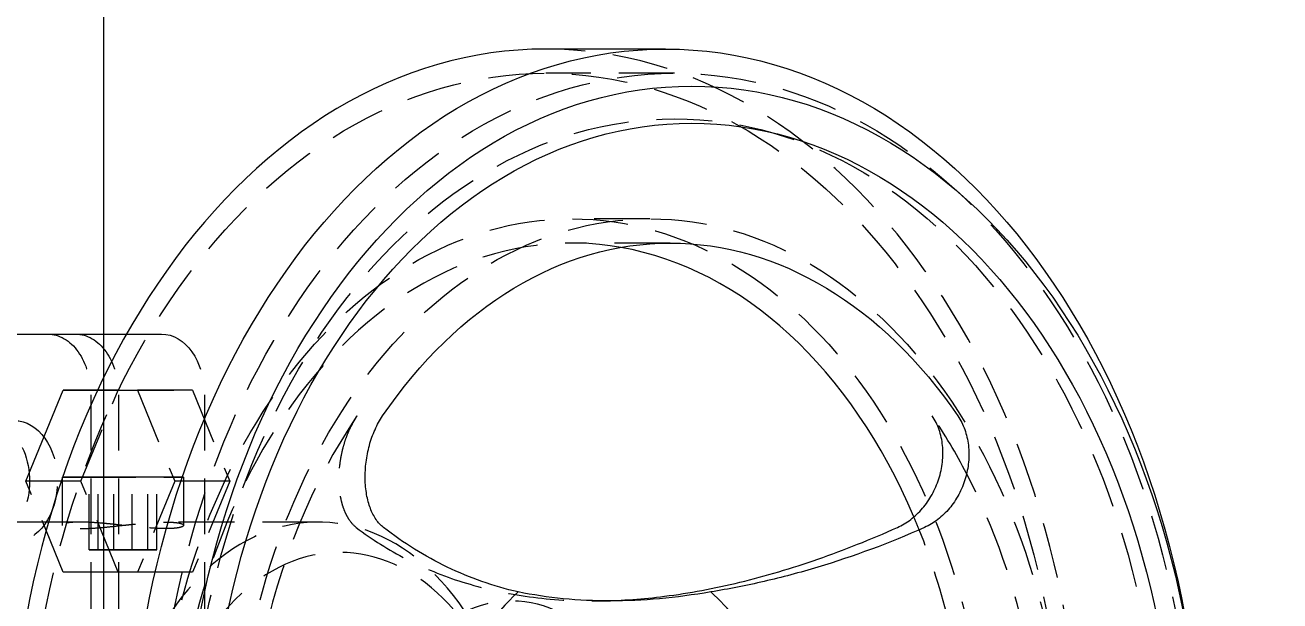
# Model space of a CAD drawing. Header units: millimetres. Extents: x -46397 to 283259, y -8690 to 23983.
# Drawn here: x 10095.8 to 10208.1, y 7786.5 to 7838.2 of the extents above; entities that cross this region are included whole.
import ezdxf

# ---------------------------------------------------------------- set-up
doc = ezdxf.new("R2010")
doc.units = ezdxf.units.MM
doc.linetypes.add('CENTER', pattern=[2, 1.25, -0.25, 0.25, -0.25])
doc.linetypes.add('HIDDENX2', pattern=[0.75, 0.5, -0.25])
doc.layers.get('Defpoints').update_dxf_attribs({"lineweight": 0})
doc.layers.add('DUONGTAM', color=1, linetype='CENTER', lineweight=0)
doc.layers.add('PHANTOM 2', color=8, linetype='Continuous', lineweight=0)
doc.styles.add('GHI CHÚ 1', font='isocp_IV25.ttf', dxfattribs={"width": 0.8})
doc.dimstyles.new('1-30SCALE', dxfattribs={"dimtxt": 75, "dimasz": 75, "dimexe": 37.5, "dimexo": 30, "dimgap": 30, "dimtad": 1, "dimtoh": 1, "dimdec": 0, "dimdsep": 46, "dimtxsty": 'GHI CHÚ 1', "dimcen": 0.09, "dimclrd": 256, "dimclre": 256, "dimclrt": 2, "dimadec": 0, "dimazin": 0, "dimtfac": 1, "dimtdec": 0, "dimtofl": 0, "dimtmove": 0, "dimatfit": 3, "dimfxl": 1, "dimlwd": 0, "dimlwe": 0, "dimarcsym": 0})

# ---------------------------------------------------------------- blocks, each defined once
blk = doc.blocks.new('q kjekjas ad')
at = {"color": 2, "linetype": 'Continuous', "lineweight": 0, "ltscale": 10, "extrusion": (0, 1, 0)}
for p, q in [((-4293.710537616425, 1554.449786100507), (-4304.423159761471, 1554.449686974353)), ((-4401.26561252508, 1528.905554413977), (-4349.001198262005, 1528.905554413977)), ((-4391.081737687258, 1528.905648647524), (-4338.817323424184, 1528.905648647524)), ((-4350.953562105075, 1515.720866038748), (-4347.625488758291, 1523.873039951839)), ((-4342.70648506307, 1523.873085468418), (-4347.625488758291, 1523.873039951839)), ((-4346.034558409854, 1515.72091155532), (-4350.953562105075, 1515.720866038748)), ((-4346.119011322007, 1512.057996803043), (-4364.94957078711, 1512.057822559909))]:
    blk.add_line(p, q, dxfattribs=at)
at = {"color": 1, "linetype": 'HIDDENX2', "lineweight": 0, "ltscale": 10, "extrusion": (0, 1, 0)}
for p, q in [((-4292.894224735064, 1552.275880610388), (-4304.423139645805, 1552.275773930909)), ((-4295.101605790958, 1539.232381923241), (-4302.117235969607, 1539.232317006135)), ((-4293.287283101323, 1537.058485667912), (-4302.117215853912, 1537.058403962685)), ((-4398.767680961086, 1528.905577527868), (-4346.503266698011, 1528.905577527868)), ((-4347.62548875832, 1523.873039951839), (-4340.969266631, 1523.873039951839)), ((-4346.034558409854, 1515.72091155532), (-4342.70648506307, 1523.873085468418)), ((-4345.15820148043, 1523.470771805252), (-4345.157859513944, 1449.55772832653)), ((-4342.70648506307, 1523.873085468418), (-4336.050262935751, 1523.873085468418)), ((-4342.660269916436, 1523.470794919143), (-4342.65992794995, 1449.557751440414)), ((-4336.050262935751, 1523.873085468418), (-4340.969266631, 1523.873039951839)), ((-4340.969266631, 1523.873039951839), (-4337.641117850464, 1515.72086603874)), ((-4336.050262935751, 1523.873085468418), (-4332.722114155215, 1515.72091155532)), ((-4334.974326642609, 1523.470866038791), (-4334.973984676151, 1449.557822560062)), ((-4347.625413324538, 1507.568692125649), (-4350.953562105075, 1515.72086603874)), ((-4347.710721165524, 1516.079746349293), (-4347.710701213422, 1511.767270223747)), ((-4342.706409629289, 1507.568737642221), (-4346.034558409854, 1515.72091155532)), ((-4345.306794729753, 1516.079753713981), (-4344.494679265859, 1516.079771493896)), ((-4343.088054020627, 1516.079753713981), (-4345.306794729753, 1516.079753713981)), ((-4345.306764556241, 1509.558014583505), (-4345.306794729753, 1516.079753713981)), ((-4344.494679265859, 1516.079771493889), (-4341.463823092839, 1516.079789273805)), ((-4344.494649092347, 1509.55803236342), (-4344.494679265859, 1516.079771493896)), ((-4340.057197847636, 1516.079771493889), (-4343.088054020627, 1516.079753713973)), ((-4343.088023847144, 1509.558014583505), (-4343.088054020656, 1516.079753713981)), ((-4339.245082383743, 1516.079789273805), (-4341.463823092839, 1516.079789273805)), ((-4341.463792919327, 1509.558050143329), (-4341.463823092839, 1516.079789273805)), ((-4337.641117850464, 1515.720866038748), (-4340.969191197219, 1507.568692125649)), ((-4339.245082383743, 1516.079789273805), (-4340.057197847636, 1516.079771493896)), ((-4340.057167674124, 1509.55803236342), (-4340.057197847636, 1516.079771493896)), ((-4339.24505221023, 1509.558050143329), (-4339.245082383743, 1516.079789273805)), ((-4332.722114155215, 1515.72091155532), (-4337.641117850464, 1515.720866038748)), ((-4336.841155947972, 1516.079796638478), (-4336.841135995754, 1511.767303517248)), ((-4332.722114155215, 1515.72091155532), (-4336.050187501969, 1507.568737642228)), ((-4324.79051718142, 1512.05819416009), (-4338.433111696126, 1512.058067922291)), ((-4345.306764556241, 1509.558014583505), (-4344.494649092347, 1509.55803236342)), ((-4343.088023847144, 1509.558014583505), (-4345.306764556241, 1509.558014583505)), ((-4344.494649092347, 1509.55803236342), (-4341.463792919327, 1509.558050143336)), ((-4340.057167674124, 1509.55803236342), (-4343.088023847115, 1509.558014583505)), ((-4341.463792919327, 1509.558050143329), (-4339.24505221023, 1509.558050143329)), ((-4339.24505221023, 1509.558050143329), (-4340.057167674124, 1509.55803236342)), ((-4342.706409629289, 1507.568737642221), (-4347.625413324538, 1507.568692125642)), ((-4340.969191197219, 1507.568692125649), (-4347.625413324538, 1507.568692125649)), ((-4336.050187501969, 1507.568737642221), (-4342.706409629289, 1507.568737642221)), ((-4336.050187501969, 1507.568737642221), (-4340.969191197219, 1507.568692125642)), ((-4300.190548346582, 1504.99320439461), (-4298.644514758984, 1504.993218700387))]:
    blk.add_line(p, q, dxfattribs=at)
at = {"color": 2, "linetype": 'Continuous', "lineweight": 0, "ltscale": 10}
for centre, major_axis, ratio, start_param, end_param in [((-4304.422531146614, 1486.51490436669), (-0.0006286148537314563, 67.93478260766828), 0.7071067811714504, 1.545626100413426e-15, 1.570789783786929), ((-4293.709909001569, 1486.515003492837), (0.0006286148552983904, -67.93478260767084), 0.707106781171449, -1.570802869802909, 4.712382437376677), ((-4291.356427581137, 1486.515025270099), (0.0005978171597160731, -64.60645726415213), 0.7071067811714491, -1.570802869802909, 4.712382437376677), ((-4291.356427581137, 1486.515025270099), (0.0005670194641337552, -61.27813192063342), 0.7071067811714491, -1.570802869802909, 4.712382437376677), ((-4302.116748164466, 1486.514925702584), (-0.0004676894556077117, 50.54347826011227), 0.7071067811713356, -1.030297173083122, -0.12384773296943), ((-4297.666008615604, 1486.604444531826), (30.9099795079225, 29.79526656213528), 7.877989524016627e-07, -2.337170474930872e-07, 2.843611833092681e-06), ((-4298.273776527552, 1486.514961262415), (0.0002110804475847772, -22.81158959875256), 0.7071067811717408, -2.578136856220655, -1.610666434582089), ((-4298.273776527785, 1486.514961262343), (-0.0002110801748012036, 22.81158959885275), 0.7071067811764581, -0.9187853840559201, -0.5634688833778393), ((-4298.273776527552, 1486.514961262408), (-0.0001609253985561665, 17.39130434756359), 0.7071067811715184, -0.6372841854163083, 3.141586110581961)]:
    blk.add_ellipse(centre, major_axis=major_axis, ratio=ratio, start_param=start_param, end_param=end_param, dxfattribs=at)
at = {"color": 1, "linetype": 'HIDDENX2', "lineweight": 0, "ltscale": 10}
for centre, major_axis, ratio, start_param, end_param in [((-4304.422531146614, 1486.51490436669), (0.0006286148563038956, -67.93478260767192), 0.7071067811714659, -5.329070518200751e-14, 3.14159265358974), ((-4304.422531146614, 1486.51490436669), (0.0006084991799288422, -65.76086956422536), 0.7071067811714493, -1.570802869802909, 4.712382437376677), ((-4292.893616235902, 1486.515011046169), (0.0006084991799288422, -65.76086956422536), 0.7071067811714493, -1.570802869802909, 4.712382437376677), ((-4292.893616235902, 1486.515011046169), (0.0005707182604582499, -61.67786304708815), 0.7071067811714489, -1.570802869802909, 4.712382437376677), ((-4302.116748164466, 1486.514925702584), (0.0004878051277115513, -52.71739130355257), 0.7071067811714492, -1.570802869802909, 4.712382437376677), ((-4295.101117985818, 1486.514990619689), (0.0004878051277115513, -52.71739130355257), 0.7071067811714492, -1.570802869802909, 4.712382437376677), ((-4302.116748164466, 1486.514925702591), (-0.0004676894486577154, 50.54347826010584), 0.7071067811714644, -0.1238477329692742, 1.570789783786973), ((-4351.983283251582, 1515.720794919092), (5.028918842387127e-05, -5.434782608613668), 0.7071067811714491, 1.570789783786884, 7.85397509096647), ((-4295.57902749264, 1486.514986197479), (0.000467689525052606, -50.54347826013867), 0.7071067811727412, -2.337260033279335, -1.851543243023027), ((-4295.579027493775, 1486.514986197573), (-0.000467687992372845, 50.54347825998607), 0.7071067811882262, -0.9381699880933283, -0.804345691804685), ((-4295.579027492873, 1486.514986197471), (-0.0004676893433259721, 50.54347826013663), 0.7071067811734508, -1.290062482080161, -0.938173061928363), ((-4324.790280822228, 1486.514715899611), (-0.0002363591781193719, 25.54347826048386), 0.7071067811712475, -2.060245354674338, 1.570789783787129), ((-4302.11674817829, 1486.514925694995), (-0.000467684989416739, 50.54347827517655), 0.7071067812516636, -1.056744190084094, -1.030297173024481), ((-4322.868795003771, 1486.51473367952), (-0.0002112145951036481, 22.82608695617764), 0.707106781171535, -2.106550859799407, 1.570789783786731), ((-4302.116748163797, 1486.514925702613), (-0.000467689990269804, 50.54347826005079), 0.7071067811603009, -1.242929291182026, -1.056745617943627), ((-4307.496908456116, 1486.514875918823), (0.0001709832345084261, -18.47826086928509), 0.7071067811714247, -0.03459937701935356, 4.129680362891531)]:
    blk.add_ellipse(centre, major_axis=major_axis, ratio=ratio, start_param=start_param, end_param=end_param, dxfattribs=at)
at = {"color": 2, "linetype": 'Continuous', "lineweight": 0, "ltscale": 10, "extrusion": (0, 0, -1)}
blk.add_ellipse((-4293.286815411877, 1486.515007407812), major_axis=(-0.0004676894503568008, 50.54347826011141), ratio=0.7071067811714392, start_param=-0.8043326203113095, end_param=0.8043456918251108, dxfattribs=at)
at = {"color": 1, "linetype": 'HIDDENX2', "lineweight": 0, "ltscale": 10, "extrusion": (0, 0, -1)}
for centre, major_axis, ratio, start_param, end_param in [((-4349.001173117402, 1523.470771805252), (-5.028919570796131e-05, 5.4347826086142), 0.7071067811702849, 6.543008952233082e-06, 1.570802869803849), ((-4346.503241553408, 1523.470794919143), (-5.028919570796131e-05, 5.4347826086142), 0.7071067811702849, 6.543008952233082e-06, 1.570802869803849), ((-4338.81729827961, 1523.470866038784), (-5.028920599788809e-05, 5.434782608616017), 0.7071067811702851, 6.543010298633726e-06, 1.570802869804861), ((-4354.481214815576, 1515.720771805201), (-5.028919856586711e-05, 5.434782608613077), 0.7071067811714447, -0.7882200512396711, 2.359029464141596), ((-4342.275938556733, 1516.079771493889), (5.434782608788778, 2.514459444152887e-05), 4.626605377063481e-06, -2.356194490181694, 3.141592653591161), ((-4364.949334427918, 1486.514344299423), (-0.0002363591791790245, 25.54347826048617), 0.7071067811713054, -4.298783551348606e-13, 1.570802869802016)]:
    blk.add_ellipse(centre, major_axis=major_axis, ratio=ratio, start_param=start_param, end_param=end_param, dxfattribs=at)
at = {"color": 2, "linetype": 'Continuous', "lineweight": 0, "ltscale": 10, "extrusion": (0, 0, -0.9999999999999999)}
blk.add_ellipse((-4342.275938557344, 1516.079771493241), major_axis=(-5.434782608184152, -2.514394509673008e-05), ratio=4.626612236884671e-06, start_param=7.292169485681773e-11, end_param=0.1190379182741076, dxfattribs=at)
at = {"color": 1, "linetype": 'HIDDENX2', "lineweight": 0, "ltscale": 10, "extrusion": (0, 0, -0.9999999999999999)}
blk.add_ellipse((-4342.275938556733, 1516.079771493882), major_axis=(-5.434782608785928, -2.51445859680631e-05), ratio=4.626606110429836e-06, start_param=0.1190379182571941, end_param=0.7853981634761764, dxfattribs=at)
at = {"color": 1, "linetype": 'HIDDENX2', "lineweight": 0, "ltscale": 10}
for points, knots in [([(-4321.325039075833, 1521.571307639337), (-4321.578809410159, 1521.198560189565), (-4321.806404911622, 1520.789503148342), (-4322.110000879184, 1520.123506280011), (-4322.20541503033, 1519.890911312767), (-4322.37894283011, 1519.41830363081), (-4322.457326355303, 1519.17809658654), (-4322.59784532708, 1518.690117107035), (-4322.659979725577, 1518.442344177951), (-4322.76775242298, 1517.939120091236), (-4322.813091558899, 1517.684384232627), (-4322.920968427701, 1516.929224036263), (-4322.957305693941, 1516.429917933645), (-4322.957957836014, 1515.446371160666), (-4322.92242505186, 1514.979180524904), (-4322.817723557615, 1514.313586628792), (-4322.773791889078, 1514.09632961938), (-4322.669854713371, 1513.681706531766), (-4322.61005552733, 1513.484483243723), (-4322.475238876854, 1513.109637857517), (-4322.400220623123, 1512.932016786624), (-4322.234737760708, 1512.596668727718), (-4322.14370012132, 1512.438246607162), (-4321.852845076472, 1512.003809114023), (-4321.634624878032, 1511.76505884021), (-4321.391333582345, 1511.578814966982)], [2.736438651964882e-07, 2.736438651964882e-07, 2.736438651964882e-07, 2.736438651964882e-07, 0.001407847298041643, 0.001407847298041643, 0.002111634125129859, 0.002111634125129859, 0.002815420952218075, 0.002815420952218075, 0.003519207779306291, 0.003519207779306291, 0.004222994606394507, 0.004222994606394507, 0.005630568260570962, 0.005630568260570962, 0.007038141914747419, 0.007038141914747419, 0.007741928741835641, 0.007741928741835641, 0.00844571556892386, 0.00844571556892386, 0.009149502396012083, 0.009149502396012083, 0.009853289223100307, 0.009853289223100307, 0.01126086287727675, 0.01126086287727675, 0.01126086287727675, 0.01126086287727675]), ([(-4346.118888880796, 1511.473168239965), (-4346.373556345497, 1511.473165883472), (-4346.598755174695, 1511.480955950639), (-4346.992815015925, 1511.510539774121), (-4347.163033670309, 1511.532690538581), (-4347.434910649958, 1511.587420261996), (-4347.537266443076, 1511.619771952785), (-4347.675601510389, 1511.69063979444), (-4347.710742830561, 1511.729313505821), (-4347.710659520701, 1511.805361798521), (-4347.676500428672, 1511.843131505622), (-4347.537656842818, 1511.913887268136), (-4347.434047070419, 1511.946048619386), (-4347.231408354215, 1511.986179313433), (-4347.15583817329, 1511.998256839397), (-4346.988314325426, 1512.019425115963), (-4346.895748390001, 1512.028552502517), (-4346.597716526972, 1512.05048452779), (-4346.372475457931, 1512.057951227631), (-4345.869915528921, 1512.058041963741), (-4345.589318171988, 1512.050414936239), (-4344.997514784074, 1512.021363573374), (-4344.684825707925, 1512.000077608674), (-4344.190303725452, 1511.959672427576), (-4344.020681224356, 1511.944734813907), (-4343.680068963731, 1511.913071748335), (-4343.508243786986, 1511.896283729759), (-4342.988237539364, 1511.843799413567), (-4342.633638824977, 1511.805760096286), (-4341.919842232572, 1511.728953639438), (-4341.568147128011, 1511.691034862051), (-4340.874446924368, 1511.620363220107), (-4340.528774600883, 1511.587317668396), (-4339.871757197048, 1511.532691170942), (-4339.559222232492, 1511.510909928205), (-4338.966190445266, 1511.481055845383), (-4338.685818285303, 1511.473197911298), (-4338.18324424795, 1511.473138740679), (-4337.95735753997, 1511.480696844315), (-4337.558103529766, 1511.510574651635), (-4337.390365832223, 1511.532512310921), (-4337.187051501067, 1511.573277219788), (-4337.127222573035, 1511.588189995491), (-4337.02372436953, 1511.620270056366), (-4336.980021572293, 1511.637504665559), (-4336.876055784087, 1511.690782016449), (-4336.841449981119, 1511.728678564446), (-4336.840826222411, 1511.804928547623), (-4336.875916429708, 1511.843455935399), (-4337.013325597247, 1511.913539729088), (-4337.11524712597, 1511.945525115167), (-4337.387645770941, 1511.999640571717), (-4337.556677072658, 1512.021239368252), (-4337.949860527355, 1512.050306876641), (-4338.176895052951, 1512.058017394775), (-4338.683941050898, 1512.058117950117), (-4338.958646941086, 1512.050615367611), (-4339.549214213621, 1512.021742835343), (-4339.868695002951, 1512.000009942443), (-4340.525215719128, 1511.946360510883), (-4340.863745897979, 1511.914479513995), (-4341.387237633317, 1511.861666518635), (-4341.565087670664, 1511.843151221728), (-4341.918904461403, 1511.805714379218), (-4342.095617563493, 1511.78672103359), (-4342.625267063413, 1511.729725099816), (-4342.97867717687, 1511.691592560092), (-4343.680625930196, 1511.620065550575), (-4344.019505538949, 1511.587685439124), (-4344.6741141729, 1511.5331700979), (-4344.99285176734, 1511.510899515211), (-4345.587890452705, 1511.480969107652), (-4345.864221416094, 1511.473170596451), (-4346.118888880796, 1511.473168239965)], [0, 0, 0, 0, 0.000979690561318095, 0.000979690561318095, 0.00195938112263619, 0.00195938112263619, 0.002939071683954284, 0.002939071683954284, 0.00391876224527238, 0.00391876224527238, 0.004898452806590474, 0.004898452806590474, 0.005878143367908569, 0.005878143367908569, 0.006367988648567617, 0.006367988648567617, 0.006857833929226663, 0.006857833929226663, 0.007837524490544766, 0.007837524490544766, 0.008817215051862868, 0.008817215051862868, 0.00979690561318097, 0.00979690561318097, 0.01028675089384003, 0.01028675089384003, 0.01077659617449908, 0.01077659617449908, 0.0117562867358172, 0.0117562867358172, 0.01273597729713532, 0.01273597729713532, 0.01371566785845343, 0.01371566785845343, 0.01469535841977155, 0.01469535841977155, 0.01567504898108966, 0.01567504898108966, 0.01665473954240778, 0.01665473954240778, 0.0176344301037259, 0.0176344301037259, 0.01812427538438497, 0.01812427538438497, 0.01861412066504405, 0.01861412066504405, 0.0195938112263622, 0.0195938112263622, 0.02057350178768035, 0.02057350178768035, 0.02155319234899851, 0.02155319234899851, 0.02253288291031666, 0.02253288291031666, 0.02351257347163482, 0.02351257347163482, 0.02449226403295297, 0.02449226403295297, 0.02547195459427112, 0.02547195459427112, 0.02645164515558928, 0.02645164515558928, 0.02694149043624836, 0.02694149043624836, 0.02743133571690743, 0.02743133571690743, 0.02841102627822556, 0.02841102627822556, 0.02939071683954369, 0.02939071683954369, 0.03037040740086181, 0.03037040740086181, 0.03135009796217994, 0.03135009796217994, 0.03135009796217994, 0.03135009796217994]), ([(-4321.391333582345, 1511.578814966982), (-4319.989705736749, 1510.505843580817), (-4318.493679006002, 1509.561026638235), (-4315.317178749334, 1507.928167173312), (-4313.636709202634, 1507.240105276738), (-4310.089648716938, 1506.127815494088), (-4308.223092749249, 1505.703534122484), (-4304.295643861813, 1505.133499946198), (-4302.27106346123, 1504.993204392638), (-4300.19097580557, 1504.993204392638)], [2.186456701337001e-07, 2.186456701337001e-07, 2.186456701337001e-07, 2.186456701337001e-07, 0.008109361778076429, 0.008109361778076429, 0.01621850491048273, 0.01621850491048273, 0.02432764804288902, 0.02432764804288902, 0.03243679117529531, 0.03243679117529531, 0.03243679117529531, 0.03243679117529531])]:
    blk.add_open_spline(points, degree=3, knots=knots, dxfattribs=at)
at = {"color": 2, "linetype": 'Continuous', "lineweight": 0, "ltscale": 10}
for points, knots in [([(-4318.966190697422, 1511.578837407345), (-4319.207833003369, 1511.764510562818), (-4319.425681488239, 1512.002027820163), (-4319.816080441524, 1512.576512340711), (-4319.989060407766, 1512.917434516821), (-4320.200129594246, 1513.480009872867), (-4320.263034350326, 1513.676891128409), (-4320.373670090019, 1514.089593876815), (-4320.421635029023, 1514.306846902888), (-4320.539494176366, 1514.977698906274), (-4320.583501287212, 1515.445611781084), (-4320.596898059914, 1516.17837841771), (-4320.592352921754, 1516.429654223561), (-4320.56500403551, 1516.931672342107), (-4320.542360479798, 1517.182700882084), (-4320.479275750258, 1517.684771963817), (-4320.43883603593, 1517.935814576165), (-4320.339499989321, 1518.437891023503), (-4320.28020565171, 1518.689917823569), (-4320.078866607771, 1519.424761349794), (-4319.912717720203, 1519.893306989499), (-4319.613696557004, 1520.563045557923), (-4319.50624165457, 1520.779074148253), (-4319.27933201319, 1521.189706735306), (-4319.159394227812, 1521.385422118721), (-4319.032826994982, 1521.571328849655)], [2.18634237672454e-07, 2.18634237672454e-07, 2.18634237672454e-07, 2.18634237672454e-07, 0.001403414186927483, 0.001403414186927483, 0.002806609739617293, 0.002806609739617293, 0.003508207515962198, 0.003508207515962198, 0.004209805292307103, 0.004209805292307103, 0.00561300084499694, 0.00561300084499694, 0.006314598621341846, 0.006314598621341846, 0.007016196397686752, 0.007016196397686752, 0.00771779417403166, 0.00771779417403166, 0.008419391950376566, 0.008419391950376566, 0.009822587503066391, 0.009822587503066391, 0.0105241852794113, 0.0105241852794113, 0.01122578305575621, 0.01122578305575621, 0.01122578305575621, 0.01122578305575621]), ([(-4272.944842792203, 1511.578814966982), (-4272.52823943767, 1511.765133962806), (-4272.132730012556, 1512.003442677618), (-4271.381849585654, 1512.579053115776), (-4271.02472581956, 1512.920272257026), (-4270.54681079305, 1513.482679202876), (-4270.395973364852, 1513.679404655188), (-4270.11141728572, 1514.09156756739), (-4269.976943285816, 1514.308417703935), (-4269.606448701845, 1514.977789163182), (-4269.404455377051, 1515.444521689547), (-4269.169095233432, 1516.175400084467), (-4269.101707101945, 1516.426025567722), (-4268.993486393825, 1516.927156928461), (-4268.952378520073, 1517.177783699452), (-4268.895834568742, 1517.679160313717), (-4268.880396655906, 1517.929910142047), (-4268.876031104533, 1518.431539375488), (-4268.887387931289, 1518.683709848141), (-4268.961407247989, 1519.41950998675), (-4269.062803381763, 1519.888731026898), (-4269.295524779911, 1520.559573892766), (-4269.386521489185, 1520.776532033917), (-4269.591748903098, 1521.188523653589), (-4269.706398037466, 1521.384852647825), (-4269.833340652636, 1521.57130816736)], [2.184819982061592e-07, 2.184819982061592e-07, 2.184819982061592e-07, 2.184819982061592e-07, 0.001407314710260744, 0.001407314710260744, 0.002814410938523282, 0.002814410938523282, 0.003517959052654551, 0.003517959052654551, 0.00422150716678582, 0.00422150716678582, 0.005628603395048328, 0.005628603395048328, 0.006332151509179586, 0.006332151509179586, 0.007035699623310842, 0.007035699623310842, 0.007739247737442098, 0.007739247737442098, 0.008442795851573355, 0.008442795851573355, 0.00984989207983587, 0.00984989207983587, 0.01055344019396713, 0.01055344019396713, 0.01125698830809839, 0.01125698830809839, 0.01125698830809839, 0.01125698830809839]), ([(-4267.541128571786, 1521.571329377679), (-4267.288086387678, 1521.199656616831), (-4267.083100494259, 1520.791776042919), (-4266.845238008973, 1520.127621046871), (-4266.777356249135, 1519.895660592621), (-4266.668532279116, 1519.423731107752), (-4266.627328664908, 1519.1838140541), (-4266.570624000684, 1518.69632407606), (-4266.55512422527, 1518.448750650387), (-4266.550321325514, 1517.945843676229), (-4266.561256906309, 1517.690618103763), (-4266.632443090202, 1516.934244738688), (-4266.730236605625, 1516.435268610876), (-4267.028359650518, 1515.448182055858), (-4267.22283196589, 1514.979558096871), (-4267.579594441748, 1514.312827396308), (-4267.710376114672, 1514.095387599977), (-4267.990293970186, 1513.679733676538), (-4268.138743264775, 1513.482203402462), (-4268.452120231261, 1513.107078943678), (-4268.617049112479, 1512.929486301407), (-4268.963590914645, 1512.59445514909), (-4269.146310813696, 1512.436269505619), (-4269.708583168045, 1512.002453539586), (-4270.103779395024, 1511.764447107649), (-4270.51969990728, 1511.578837407345)], [2.736646251035235e-07, 2.736646251035235e-07, 2.736646251035235e-07, 2.736646251035235e-07, 0.001403895465199302, 0.001403895465199302, 0.0021057063654864, 0.0021057063654864, 0.0028075172657735, 0.0028075172657735, 0.003509328166060599, 0.003509328166060599, 0.004211139066347697, 0.004211139066347697, 0.005614760866921896, 0.005614760866921896, 0.007018382667496095, 0.007018382667496095, 0.007720193567783193, 0.007720193567783193, 0.008422004468070291, 0.008422004468070291, 0.009123815368357392, 0.009123815368357392, 0.009825626268644489, 0.009825626268644489, 0.01122924806921871, 0.01122924806921871, 0.01122924806921871, 0.01122924806921871]), ([(-4306.889287481084, 1505.800127502938), (-4308.017051365081, 1506.054065007171), (-4309.100323982915, 1506.366338756197), (-4311.209346678981, 1507.106493950123), (-4312.234883532365, 1507.534397096795), (-4314.245179773134, 1508.506809435741), (-4315.222874021187, 1509.048089501121), (-4317.128840265825, 1510.234934520449), (-4318.057967360859, 1510.880976607994), (-4318.966190697422, 1511.578837407345)], [0.04399830170383984, 0.04399830170383984, 0.04399830170383984, 0.04399830170383984, 0.04937678668943274, 0.04937678668943274, 0.05475527167502563, 0.05475527167502563, 0.06013375666061853, 0.06013375666061853, 0.06551224164621143, 0.06551224164621143, 0.06551224164621143, 0.06551224164621143]), ([(-4299.415544172982, 1504.999652584127), (-4297.583918237768, 1505.030008898255), (-4295.709043257695, 1505.167518640963), (-4291.601314405241, 1505.690196045223), (-4289.355369524274, 1506.107665084659), (-4285.898931216361, 1506.946523995961), (-4284.738867895096, 1507.260084566682), (-4282.410065926117, 1507.951594461978), (-4281.240182387002, 1508.32982100534), (-4277.713925633783, 1509.559971106712), (-4275.341008371674, 1510.507169336335), (-4272.944842792203, 1511.578814966982)], [0.03344107417554941, 0.03344107417554941, 0.03344107417554941, 0.03344107417554941, 0.04053384831595644, 0.04053384831595644, 0.04863090545661757, 0.04863090545661757, 0.05267943402694814, 0.05267943402694814, 0.05672796259727872, 0.05672796259727872, 0.06482501973793987, 0.06482501973793987, 0.06482501973793987, 0.06482501973793987]), ([(-4270.51969990728, 1511.578837407345), (-4273.684255431668, 1510.166615155285), (-4276.876753205841, 1508.980741046646), (-4281.679274866969, 1507.535170768715), (-4283.282177049376, 1507.109013670371), (-4286.480731554533, 1506.369306776949), (-4288.076545024815, 1506.055722174111), (-4289.658444023749, 1505.800127502938)], [2.201003712595106e-07, 2.201003712595106e-07, 2.201003712595106e-07, 2.201003712595106e-07, 0.01074431363023515, 0.01074431363023515, 0.01611636039516711, 0.01611636039516711, 0.02148840716009906, 0.02148840716009906, 0.02148840716009906, 0.02148840716009906])]:
    blk.add_open_spline(points, degree=3, knots=knots, dxfattribs=at)
blk.add_open_spline([(-4289.658444023749, 1505.800127502938), (-4292.77909652915, 1505.259818536812), (-4298.767138075171, 1504.726618860339), (-4304.266325500736, 1505.259818536812), (-4306.889287481084, 1505.800127502938)], degree=3, dxfattribs=at)
at = {"color": 1, "linetype": 'HIDDENX2', "lineweight": 0, "ltscale": 10}
blk.add_open_spline([(-4300.19097580557, 1504.993204392638), (-4299.933365767443, 1504.993204392638), (-4299.674888507521, 1504.995354360384), (-4299.415544172982, 1504.999652584127)], degree=3, dxfattribs=at)
blk = doc.blocks.new('*D1643')
at = {"layer": 'Defpoints', "color": 0, "transparency": 16777216}
for p in [(9680.335063557128, 8741.787352657557, -1.499105149169903), (11942.21015042092, 8741.787352657557), (10121.83506355341, 3758.55642547409, -1.499105149169903)]:
    blk.add_point(p, dxfattribs=at)
at = {"layer": 'PHANTOM 2', "linetype": 'Continuous', "lineweight": 0, "transparency": 16777216}
for p, q in [((9710.335063557128, 8741.787352657557), (11972.21015042092, 8741.787352657557)), ((11942.21015042092, 3848.556425474091), (11942.21015042092, 8651.787352657557)), ((10151.83506355341, 3758.55642547409), (11972.21015042092, 3758.556425474091))]:
    blk.add_line(p, q, dxfattribs=at)
at = {"layer": 'PHANTOM 2', "transparency": 16777216}
for points in [[(11927.21015042092, 8651.787352657557), (11957.21015042092, 8651.787352657557), (11942.21015042092, 8741.787352657557)], [(11927.21015042092, 3848.556425474091), (11957.21015042092, 3848.556425474091), (11942.21015042092, 3758.556425474091)]]:
    blk.add_solid(points, dxfattribs=at)
at = {"layer": 'PHANTOM 2', "color": 2, "transparency": 16777216, "insert": (11862.67242852742, 6250.171889065819), "char_height": 95, "attachment_point": 5, "rotation": 90, "style": 'GHI CHÚ 1'}
blk.add_mtext('4983', dxfattribs=at)

msp = doc.modelspace()

# ---------------------------------------------------------------- linework, layer by layer
at = {"layer": 'DUONGTAM', "color": 5, "lineweight": 0, "ltscale": 100, "elevation": -1.499105149169903}
msp.add_lwpolyline([(8790.835008242342, 8236.238094415006), (8790.835008242342, 6736.238094415006), (8790.835008242342, 6686.41243631848, 0.2842960782398918), (8933.19251988089, 6452.977789027589, 0.2389866582865138), (9960.476265959325, 6452.977165162665, 0.2842960879540954), (10102.83500824234, 6686.412428008471), (10102.83500824234, 6736.238094414948), (10102.83500824234, 8236.238094414948), (10102.83500824234, 8286.063760821426, 0.2842960879540954), (9960.477349404828, 8519.498474423839, 0.2389866582865138), (8933.193612939038, 8519.498953919057, 0.2842960782398824), (8790.835008242342, 8286.063752511425)], format="xyb", close=True, dxfattribs=at)

# ---------------------------------------------------------------- block references
msp.add_blockref('q kjekjas ad', (14446.83506355707, 6281.556425475453, -1.499105149169903))

# ---------------------------------------------------------------- dimensions: what is measured, and where the dimension line sits
at = {"layer": 'PHANTOM 2'}
dim = msp.add_linear_dim(base=(11942.21015042092, 8741.787352657557), p1=(10121.83506355341, 3758.556425474088, -1.499105149169903), p2=(9680.335063557124, 8741.787352657553, -1.499105149169903), angle=90, dimstyle='1-30SCALE', override={"dimtxt": 95, "dimasz": 90, "dimexe": 30, "dimtmove": 1}, dxfattribs=at)
dim.commit()
dim.dimension.update_dxf_attribs({"geometry": '*D1643', "text_midpoint": (11862.67242852742, 6250.171889065819)})

doc.saveas('drawing.dxf')
